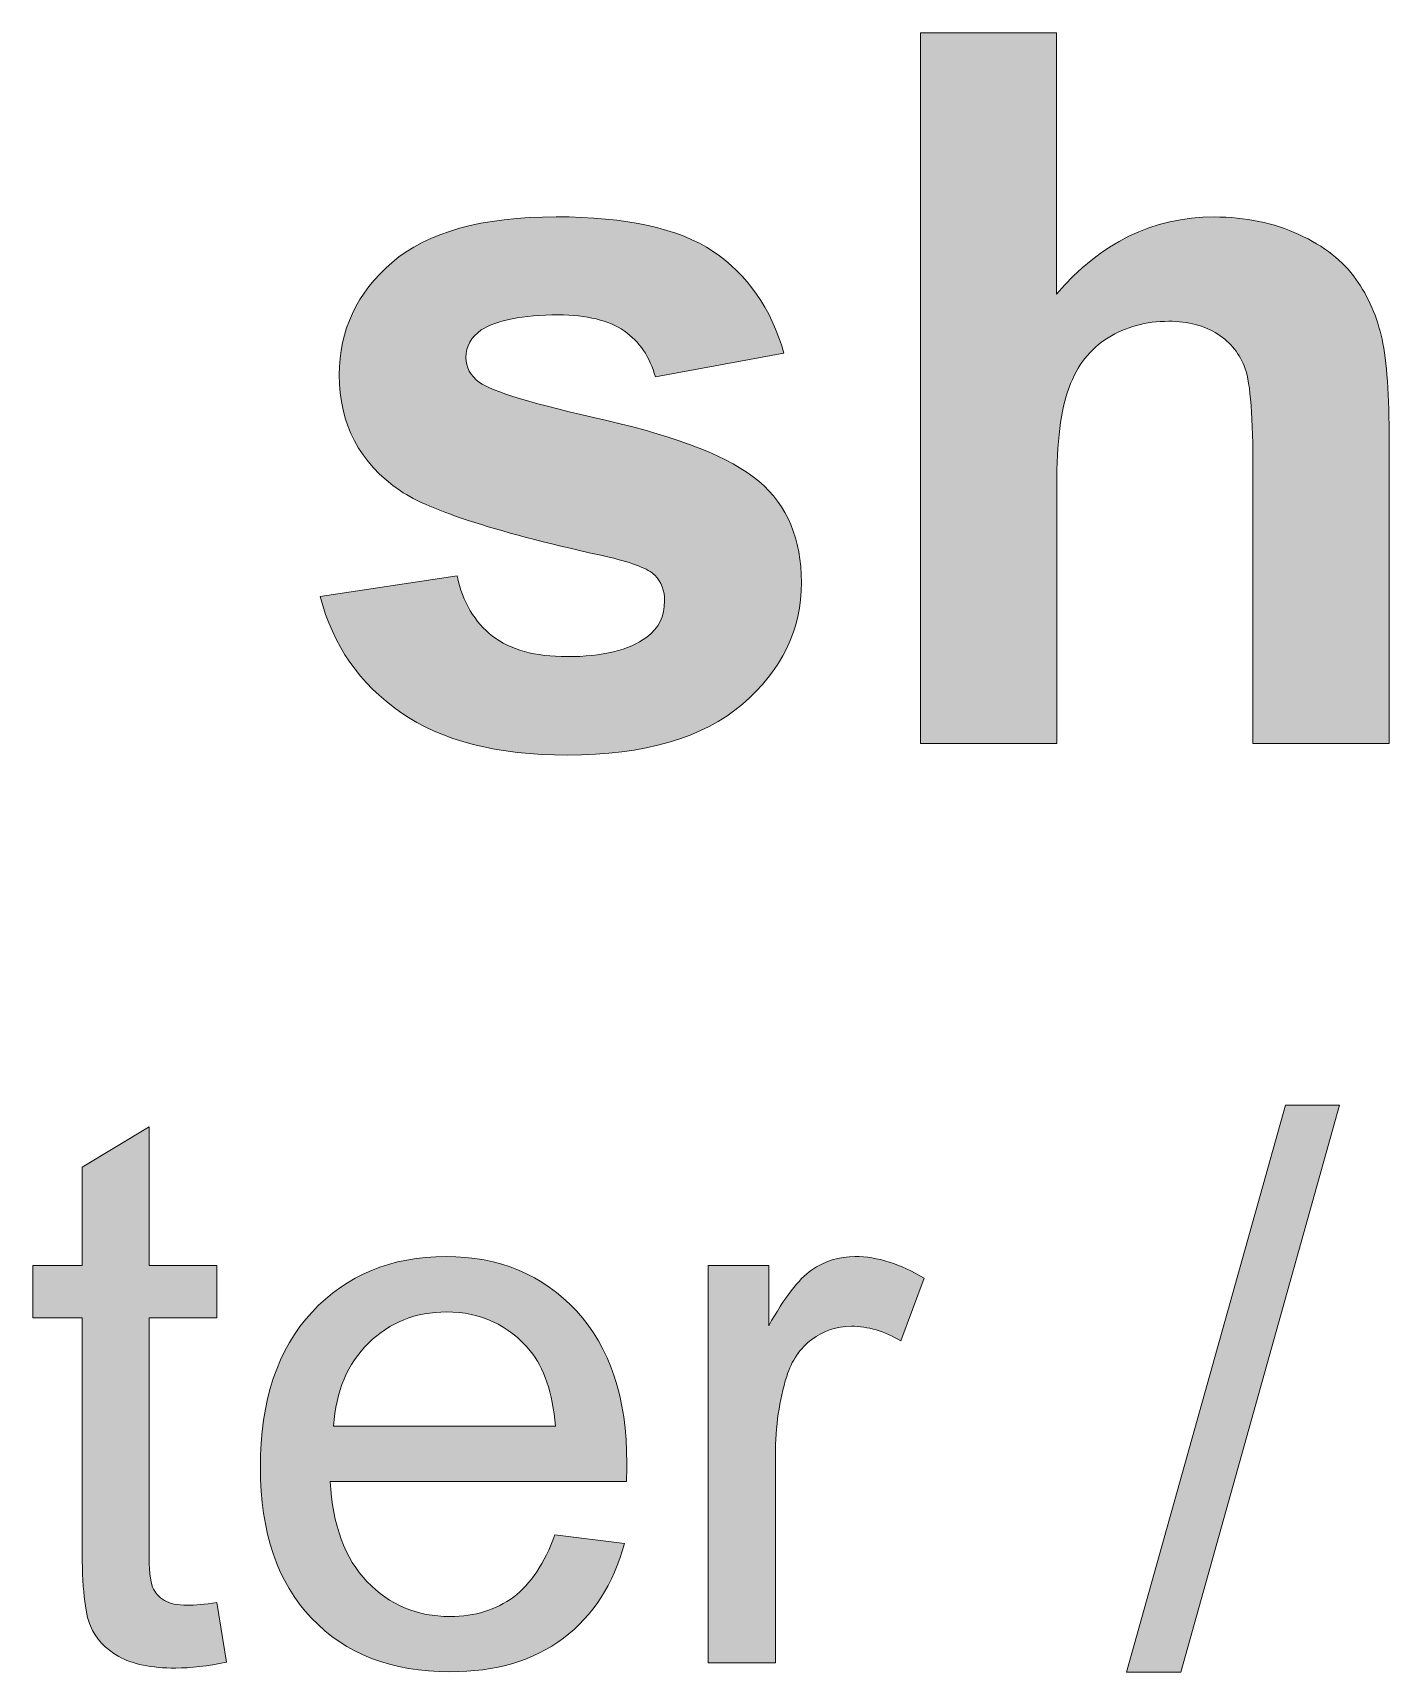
# Model space of a CAD drawing. Header units: inches. Extents: x 1117 to 1992, y -2324 to -585.
# Drawn here: x 1620.11 to 1632.5, y -1680.95 to -1665.97 of the extents above; entities that cross this region are included whole.
import ezdxf

# ---------------------------------------------------------------- set-up
doc = ezdxf.new("R2010")
doc.units = ezdxf.units.IN
doc.header["$MEASUREMENT"] = 0
doc.layers.add('Layer 1', color=7, linetype='Continuous')

# ---------------------------------------------------------------- blocks, each defined once
blk = doc.blocks.new('block 244')
at = {"layer": 'Layer 1', "true_color": 0x010101}
h = blk.add_hatch(color=18, dxfattribs=at)
h.dxf.hatch_style = 2
edge = h.paths.add_edge_path()
edge.add_spline(control_points=[(1629.462, -1665.967), (1629.462, -1665.967), (1629.462, -1668.355), (1629.462, -1668.355), (1629.863, -1667.885), (1630.344, -1667.65), (1630.902, -1667.65), (1631.188, -1667.65), (1631.446, -1667.704), (1631.677, -1667.81), (1631.906, -1667.916), (1632.081, -1668.052), (1632.197, -1668.217), (1632.313, -1668.382), (1632.393, -1668.565), (1632.436, -1668.767), (1632.479, -1668.967), (1632.501, -1669.279), (1632.501, -1669.701), (1632.501, -1669.701), (1632.501, -1672.46), (1632.501, -1672.46), (1632.501, -1672.46), (1631.257, -1672.46), (1631.257, -1672.46), (1631.257, -1672.46), (1631.257, -1669.975), (1631.257, -1669.975), (1631.257, -1669.483), (1631.234, -1669.17), (1631.186, -1669.036), (1631.138, -1668.903), (1631.055, -1668.798), (1630.935, -1668.72), (1630.816, -1668.643), (1630.666, -1668.603), (1630.487, -1668.603), (1630.28, -1668.603), (1630.096, -1668.653), (1629.933, -1668.754), (1629.771, -1668.854), (1629.652, -1669.005), (1629.577, -1669.208), (1629.501, -1669.41), (1629.464, -1669.709), (1629.464, -1670.104), (1629.464, -1670.104), (1629.464, -1672.461), (1629.464, -1672.461), (1629.464, -1672.461), (1628.22, -1672.461), (1628.22, -1672.461), (1628.22, -1672.461), (1628.22, -1665.968), (1628.22, -1665.968), (1628.22, -1665.968), (1629.462, -1665.967), (1629.462, -1665.967), (1629.462, -1665.967), (1629.462, -1665.967), (1629.462, -1665.967)], knot_values=[0, 0, 0, 0, 1, 1, 1, 2, 2, 2, 3, 3, 3, 4, 4, 4, 5, 5, 5, 6, 6, 6, 7, 7, 7, 8, 8, 8, 9, 9, 9, 10, 10, 10, 11, 11, 11, 12, 12, 12, 13, 13, 13, 14, 14, 14, 15, 15, 15, 16, 16, 16, 17, 17, 17, 18, 18, 18, 19, 19, 19, 20, 20, 20, 20], degree=3, periodic=1)
h = blk.add_hatch(color=18, dxfattribs=at)
h.dxf.hatch_style = 2
edge = h.paths.add_edge_path()
edge.add_spline(control_points=[(1622.738, -1671.118), (1622.738, -1671.118), (1623.987, -1670.928), (1623.987, -1670.928), (1624.04, -1671.171), (1624.149, -1671.354), (1624.311, -1671.479), (1624.473, -1671.604), (1624.7, -1671.667), (1624.993, -1671.667), (1625.315, -1671.667), (1625.557, -1671.608), (1625.72, -1671.49), (1625.83, -1671.408), (1625.883, -1671.296), (1625.883, -1671.158), (1625.883, -1671.063), (1625.854, -1670.986), (1625.795, -1670.923), (1625.733, -1670.864), (1625.595, -1670.81), (1625.378, -1670.759), (1624.375, -1670.538), (1623.738, -1670.336), (1623.47, -1670.152), (1623.097, -1669.898), (1622.911, -1669.545), (1622.911, -1669.093), (1622.911, -1668.686), (1623.072, -1668.343), (1623.394, -1668.066), (1623.716, -1667.789), (1624.215, -1667.649), (1624.892, -1667.649), (1625.535, -1667.649), (1626.013, -1667.754), (1626.327, -1667.965), (1626.639, -1668.174), (1626.855, -1668.484), (1626.973, -1668.895), (1626.973, -1668.895), (1625.799, -1669.112), (1625.799, -1669.112), (1625.748, -1668.928), (1625.654, -1668.788), (1625.513, -1668.691), (1625.373, -1668.594), (1625.172, -1668.545), (1624.913, -1668.545), (1624.585, -1668.545), (1624.35, -1668.591), (1624.209, -1668.682), (1624.114, -1668.747), (1624.068, -1668.832), (1624.068, -1668.935), (1624.068, -1669.024), (1624.109, -1669.099), (1624.192, -1669.161), (1624.304, -1669.244), (1624.692, -1669.36), (1625.354, -1669.511), (1626.017, -1669.661), (1626.48, -1669.846), (1626.744, -1670.064), (1627.004, -1670.285), (1627.133, -1670.594), (1627.133, -1670.989), (1627.133, -1671.421), (1626.953, -1671.791), (1626.594, -1672.101), (1626.233, -1672.411), (1625.7, -1672.566), (1624.995, -1672.566), (1624.354, -1672.566), (1623.847, -1672.436), (1623.473, -1672.176), (1623.098, -1671.917), (1622.853, -1671.564), (1622.738, -1671.118)], knot_values=[0, 0, 0, 0, 1, 1, 1, 2, 2, 2, 3, 3, 3, 4, 4, 4, 5, 5, 5, 6, 6, 6, 7, 7, 7, 8, 8, 8, 9, 9, 9, 10, 10, 10, 11, 11, 11, 12, 12, 12, 13, 13, 13, 14, 14, 14, 15, 15, 15, 16, 16, 16, 17, 17, 17, 18, 18, 18, 19, 19, 19, 20, 20, 20, 21, 21, 21, 22, 22, 22, 23, 23, 23, 24, 24, 24, 25, 25, 25, 26, 26, 26, 26], degree=3, periodic=1)
h = blk.add_hatch(color=18, dxfattribs=at)
h.dxf.hatch_style = 2
h.paths.add_polyline_path([(1630.102, -1680.946), (1631.555, -1675.764), (1632.047, -1675.764), (1630.598, -1680.946)])
h = blk.add_hatch(color=18, dxfattribs=at)
h.dxf.hatch_style = 2
edge = h.paths.add_edge_path()
edge.add_spline(control_points=[(1621.793, -1680.31), (1621.793, -1680.31), (1621.882, -1680.853), (1621.882, -1680.853), (1621.709, -1680.89), (1621.554, -1680.908), (1621.418, -1680.908), (1621.194, -1680.908), (1621.021, -1680.873), (1620.897, -1680.802), (1620.774, -1680.732), (1620.688, -1680.639), (1620.639, -1680.523), (1620.588, -1680.408), (1620.563, -1680.166), (1620.563, -1679.797), (1620.563, -1679.797), (1620.563, -1677.708), (1620.563, -1677.708), (1620.563, -1677.708), (1620.112, -1677.708), (1620.112, -1677.708), (1620.112, -1677.708), (1620.112, -1677.231), (1620.112, -1677.231), (1620.112, -1677.231), (1620.563, -1677.231), (1620.563, -1677.231), (1620.563, -1677.231), (1620.563, -1676.332), (1620.563, -1676.332), (1620.563, -1676.332), (1621.174, -1675.963), (1621.174, -1675.963), (1621.174, -1675.963), (1621.174, -1677.231), (1621.174, -1677.231), (1621.174, -1677.231), (1621.793, -1677.231), (1621.793, -1677.231), (1621.793, -1677.231), (1621.793, -1677.708), (1621.793, -1677.708), (1621.793, -1677.708), (1621.174, -1677.708), (1621.174, -1677.708), (1621.174, -1677.708), (1621.174, -1679.832), (1621.174, -1679.832), (1621.174, -1680.007), (1621.185, -1680.119), (1621.207, -1680.17), (1621.229, -1680.22), (1621.264, -1680.26), (1621.314, -1680.29), (1621.363, -1680.319), (1621.432, -1680.334), (1621.524, -1680.334), (1621.592, -1680.334), (1621.682, -1680.326), (1621.793, -1680.31)], knot_values=[0, 0, 0, 0, 1, 1, 1, 2, 2, 2, 3, 3, 3, 4, 4, 4, 5, 5, 5, 6, 6, 6, 7, 7, 7, 8, 8, 8, 9, 9, 9, 10, 10, 10, 11, 11, 11, 12, 12, 12, 13, 13, 13, 14, 14, 14, 15, 15, 15, 16, 16, 16, 17, 17, 17, 18, 18, 18, 19, 19, 19, 20, 20, 20, 20], degree=3, periodic=1)
h = blk.add_hatch(color=18, dxfattribs=at)
h.dxf.hatch_style = 2
edge = h.paths.add_edge_path()
edge.add_spline(control_points=[(1624.88, -1679.691), (1624.88, -1679.691), (1625.516, -1679.77), (1625.516, -1679.77), (1625.416, -1680.142), (1625.23, -1680.43), (1624.96, -1680.635), (1624.687, -1680.84), (1624.342, -1680.942), (1623.921, -1680.942), (1623.39, -1680.942), (1622.968, -1680.779), (1622.658, -1680.452), (1622.346, -1680.124), (1622.191, -1679.666), (1622.191, -1679.076), (1622.191, -1678.466), (1622.348, -1677.992), (1622.663, -1677.655), (1622.978, -1677.317), (1623.386, -1677.148), (1623.887, -1677.148), (1624.373, -1677.148), (1624.769, -1677.314), (1625.077, -1677.644), (1625.384, -1677.975), (1625.538, -1678.439), (1625.538, -1679.038), (1625.538, -1679.075), (1625.537, -1679.13), (1625.535, -1679.203), (1625.535, -1679.203), (1622.828, -1679.203), (1622.828, -1679.203), (1622.85, -1679.601), (1622.963, -1679.906), (1623.166, -1680.119), (1623.368, -1680.331), (1623.622, -1680.437), (1623.924, -1680.437), (1624.151, -1680.437), (1624.343, -1680.377), (1624.503, -1680.259), (1624.66, -1680.14), (1624.787, -1679.951), (1624.88, -1679.691)], knot_values=[0, 0, 0, 0, 1, 1, 1, 2, 2, 2, 3, 3, 3, 4, 4, 4, 5, 5, 5, 6, 6, 6, 7, 7, 7, 8, 8, 8, 9, 9, 9, 10, 10, 10, 11, 11, 11, 12, 12, 12, 13, 13, 13, 14, 14, 14, 15, 15, 15, 15], degree=3, periodic=1)
edge = h.paths.add_edge_path()
edge.add_spline(control_points=[(1622.86, -1678.697), (1622.86, -1678.697), (1624.887, -1678.697), (1624.887, -1678.697), (1624.86, -1678.391), (1624.782, -1678.162), (1624.655, -1678.01), (1624.459, -1677.773), (1624.204, -1677.654), (1623.892, -1677.654), (1623.61, -1677.654), (1623.372, -1677.749), (1623.18, -1677.938), (1622.986, -1678.127), (1622.88, -1678.38), (1622.86, -1678.697)], knot_values=[0, 0, 0, 0, 1, 1, 1, 2, 2, 2, 3, 3, 3, 4, 4, 4, 5, 5, 5, 5], degree=3, periodic=1)
h = blk.add_hatch(color=18, dxfattribs=at)
h.dxf.hatch_style = 2
edge = h.paths.add_edge_path()
edge.add_spline(control_points=[(1626.281, -1680.86), (1626.281, -1680.86), (1626.281, -1677.23), (1626.281, -1677.23), (1626.281, -1677.23), (1626.834, -1677.23), (1626.834, -1677.23), (1626.834, -1677.23), (1626.834, -1677.781), (1626.834, -1677.781), (1626.976, -1677.524), (1627.107, -1677.354), (1627.226, -1677.272), (1627.345, -1677.19), (1627.477, -1677.148), (1627.621, -1677.148), (1627.828, -1677.148), (1628.039, -1677.215), (1628.253, -1677.347), (1628.253, -1677.347), (1628.04, -1677.918), (1628.04, -1677.918), (1627.89, -1677.829), (1627.739, -1677.785), (1627.59, -1677.785), (1627.454, -1677.785), (1627.333, -1677.825), (1627.227, -1677.906), (1627.12, -1677.986), (1627.043, -1678.099), (1626.998, -1678.243), (1626.93, -1678.462), (1626.895, -1678.701), (1626.895, -1678.961), (1626.895, -1678.961), (1626.895, -1680.861), (1626.895, -1680.861), (1626.895, -1680.861), (1626.281, -1680.86), (1626.281, -1680.86), (1626.281, -1680.86), (1626.281, -1680.86), (1626.281, -1680.86)], knot_values=[0, 0, 0, 0, 1, 1, 1, 2, 2, 2, 3, 3, 3, 4, 4, 4, 5, 5, 5, 6, 6, 6, 7, 7, 7, 8, 8, 8, 9, 9, 9, 10, 10, 10, 11, 11, 11, 12, 12, 12, 13, 13, 13, 14, 14, 14, 14], degree=3, periodic=1)
at = {"layer": 'Layer 1', "lineweight": 0}
blk.add_lwpolyline([(1630.102, -1680.946), (1631.555, -1675.764), (1632.047, -1675.764), (1630.598, -1680.946), (1630.102, -1680.946)], dxfattribs=at)
for points, knots in [([(1629.462, -1665.967), (1629.462, -1665.967), (1629.462, -1668.355), (1629.462, -1668.355), (1629.863, -1667.885), (1630.344, -1667.65), (1630.902, -1667.65), (1631.188, -1667.65), (1631.446, -1667.704), (1631.677, -1667.81), (1631.906, -1667.916), (1632.081, -1668.052), (1632.197, -1668.217), (1632.313, -1668.382), (1632.393, -1668.565), (1632.436, -1668.767), (1632.479, -1668.967), (1632.501, -1669.279), (1632.501, -1669.701), (1632.501, -1669.701), (1632.501, -1672.46), (1632.501, -1672.46), (1632.501, -1672.46), (1631.257, -1672.46), (1631.257, -1672.46), (1631.257, -1672.46), (1631.257, -1669.975), (1631.257, -1669.975), (1631.257, -1669.483), (1631.234, -1669.17), (1631.186, -1669.036), (1631.138, -1668.903), (1631.055, -1668.798), (1630.935, -1668.72), (1630.816, -1668.643), (1630.666, -1668.603), (1630.487, -1668.603), (1630.28, -1668.603), (1630.096, -1668.653), (1629.933, -1668.754), (1629.771, -1668.854), (1629.652, -1669.005), (1629.577, -1669.208), (1629.501, -1669.41), (1629.464, -1669.709), (1629.464, -1670.104), (1629.464, -1670.104), (1629.464, -1672.461), (1629.464, -1672.461), (1629.464, -1672.461), (1628.22, -1672.461), (1628.22, -1672.461), (1628.22, -1672.461), (1628.22, -1665.968), (1628.22, -1665.968), (1628.22, -1665.968), (1629.462, -1665.967), (1629.462, -1665.967), (1629.462, -1665.967), (1629.462, -1665.967), (1629.462, -1665.967)], [0, 0, 0, 0, 1, 1, 1, 2, 2, 2, 3, 3, 3, 4, 4, 4, 5, 5, 5, 6, 6, 6, 7, 7, 7, 8, 8, 8, 9, 9, 9, 10, 10, 10, 11, 11, 11, 12, 12, 12, 13, 13, 13, 14, 14, 14, 15, 15, 15, 16, 16, 16, 17, 17, 17, 18, 18, 18, 19, 19, 19, 20, 20, 20, 20]), ([(1622.738, -1671.118), (1622.738, -1671.118), (1623.987, -1670.928), (1623.987, -1670.928), (1624.04, -1671.171), (1624.149, -1671.354), (1624.311, -1671.479), (1624.473, -1671.604), (1624.7, -1671.667), (1624.993, -1671.667), (1625.315, -1671.667), (1625.557, -1671.608), (1625.72, -1671.49), (1625.83, -1671.408), (1625.883, -1671.296), (1625.883, -1671.158), (1625.883, -1671.063), (1625.854, -1670.986), (1625.795, -1670.923), (1625.733, -1670.864), (1625.595, -1670.81), (1625.378, -1670.759), (1624.375, -1670.538), (1623.738, -1670.336), (1623.47, -1670.152), (1623.097, -1669.898), (1622.911, -1669.545), (1622.911, -1669.093), (1622.911, -1668.686), (1623.072, -1668.343), (1623.394, -1668.066), (1623.716, -1667.789), (1624.215, -1667.649), (1624.892, -1667.649), (1625.535, -1667.649), (1626.013, -1667.754), (1626.327, -1667.965), (1626.639, -1668.174), (1626.855, -1668.484), (1626.973, -1668.895), (1626.973, -1668.895), (1625.799, -1669.112), (1625.799, -1669.112), (1625.748, -1668.928), (1625.654, -1668.788), (1625.513, -1668.691), (1625.373, -1668.594), (1625.172, -1668.545), (1624.913, -1668.545), (1624.585, -1668.545), (1624.35, -1668.591), (1624.209, -1668.682), (1624.114, -1668.747), (1624.068, -1668.832), (1624.068, -1668.935), (1624.068, -1669.024), (1624.109, -1669.099), (1624.192, -1669.161), (1624.304, -1669.244), (1624.692, -1669.36), (1625.354, -1669.511), (1626.017, -1669.661), (1626.48, -1669.846), (1626.744, -1670.064), (1627.004, -1670.285), (1627.133, -1670.594), (1627.133, -1670.989), (1627.133, -1671.421), (1626.953, -1671.791), (1626.594, -1672.101), (1626.233, -1672.411), (1625.7, -1672.566), (1624.995, -1672.566), (1624.354, -1672.566), (1623.847, -1672.436), (1623.473, -1672.176), (1623.098, -1671.917), (1622.853, -1671.564), (1622.738, -1671.118)], [0, 0, 0, 0, 1, 1, 1, 2, 2, 2, 3, 3, 3, 4, 4, 4, 5, 5, 5, 6, 6, 6, 7, 7, 7, 8, 8, 8, 9, 9, 9, 10, 10, 10, 11, 11, 11, 12, 12, 12, 13, 13, 13, 14, 14, 14, 15, 15, 15, 16, 16, 16, 17, 17, 17, 18, 18, 18, 19, 19, 19, 20, 20, 20, 21, 21, 21, 22, 22, 22, 23, 23, 23, 24, 24, 24, 25, 25, 25, 26, 26, 26, 26]), ([(1621.793, -1680.31), (1621.793, -1680.31), (1621.882, -1680.853), (1621.882, -1680.853), (1621.709, -1680.89), (1621.554, -1680.908), (1621.418, -1680.908), (1621.194, -1680.908), (1621.021, -1680.873), (1620.897, -1680.802), (1620.774, -1680.732), (1620.688, -1680.639), (1620.639, -1680.523), (1620.588, -1680.408), (1620.563, -1680.166), (1620.563, -1679.797), (1620.563, -1679.797), (1620.563, -1677.708), (1620.563, -1677.708), (1620.563, -1677.708), (1620.112, -1677.708), (1620.112, -1677.708), (1620.112, -1677.708), (1620.112, -1677.231), (1620.112, -1677.231), (1620.112, -1677.231), (1620.563, -1677.231), (1620.563, -1677.231), (1620.563, -1677.231), (1620.563, -1676.332), (1620.563, -1676.332), (1620.563, -1676.332), (1621.174, -1675.963), (1621.174, -1675.963), (1621.174, -1675.963), (1621.174, -1677.231), (1621.174, -1677.231), (1621.174, -1677.231), (1621.793, -1677.231), (1621.793, -1677.231), (1621.793, -1677.231), (1621.793, -1677.708), (1621.793, -1677.708), (1621.793, -1677.708), (1621.174, -1677.708), (1621.174, -1677.708), (1621.174, -1677.708), (1621.174, -1679.832), (1621.174, -1679.832), (1621.174, -1680.007), (1621.185, -1680.119), (1621.207, -1680.17), (1621.229, -1680.22), (1621.264, -1680.26), (1621.314, -1680.29), (1621.363, -1680.319), (1621.432, -1680.334), (1621.524, -1680.334), (1621.592, -1680.334), (1621.682, -1680.326), (1621.793, -1680.31)], [0, 0, 0, 0, 1, 1, 1, 2, 2, 2, 3, 3, 3, 4, 4, 4, 5, 5, 5, 6, 6, 6, 7, 7, 7, 8, 8, 8, 9, 9, 9, 10, 10, 10, 11, 11, 11, 12, 12, 12, 13, 13, 13, 14, 14, 14, 15, 15, 15, 16, 16, 16, 17, 17, 17, 18, 18, 18, 19, 19, 19, 20, 20, 20, 20]), ([(1624.88, -1679.691), (1624.88, -1679.691), (1625.516, -1679.77), (1625.516, -1679.77), (1625.416, -1680.142), (1625.23, -1680.43), (1624.96, -1680.635), (1624.687, -1680.84), (1624.342, -1680.942), (1623.921, -1680.942), (1623.39, -1680.942), (1622.968, -1680.779), (1622.658, -1680.452), (1622.346, -1680.124), (1622.191, -1679.666), (1622.191, -1679.076), (1622.191, -1678.466), (1622.348, -1677.992), (1622.663, -1677.655), (1622.978, -1677.317), (1623.386, -1677.148), (1623.887, -1677.148), (1624.373, -1677.148), (1624.769, -1677.314), (1625.077, -1677.644), (1625.384, -1677.975), (1625.538, -1678.439), (1625.538, -1679.038), (1625.538, -1679.075), (1625.537, -1679.13), (1625.535, -1679.203), (1625.535, -1679.203), (1622.828, -1679.203), (1622.828, -1679.203), (1622.85, -1679.601), (1622.963, -1679.906), (1623.166, -1680.119), (1623.368, -1680.331), (1623.622, -1680.437), (1623.924, -1680.437), (1624.151, -1680.437), (1624.343, -1680.377), (1624.503, -1680.259), (1624.66, -1680.14), (1624.787, -1679.951), (1624.88, -1679.691)], [0, 0, 0, 0, 1, 1, 1, 2, 2, 2, 3, 3, 3, 4, 4, 4, 5, 5, 5, 6, 6, 6, 7, 7, 7, 8, 8, 8, 9, 9, 9, 10, 10, 10, 11, 11, 11, 12, 12, 12, 13, 13, 13, 14, 14, 14, 15, 15, 15, 15]), ([(1626.281, -1680.86), (1626.281, -1680.86), (1626.281, -1677.23), (1626.281, -1677.23), (1626.281, -1677.23), (1626.834, -1677.23), (1626.834, -1677.23), (1626.834, -1677.23), (1626.834, -1677.781), (1626.834, -1677.781), (1626.976, -1677.524), (1627.107, -1677.354), (1627.226, -1677.272), (1627.345, -1677.19), (1627.477, -1677.148), (1627.621, -1677.148), (1627.828, -1677.148), (1628.039, -1677.215), (1628.253, -1677.347), (1628.253, -1677.347), (1628.04, -1677.918), (1628.04, -1677.918), (1627.89, -1677.829), (1627.739, -1677.785), (1627.59, -1677.785), (1627.454, -1677.785), (1627.333, -1677.825), (1627.227, -1677.906), (1627.12, -1677.986), (1627.043, -1678.099), (1626.998, -1678.243), (1626.93, -1678.462), (1626.895, -1678.701), (1626.895, -1678.961), (1626.895, -1678.961), (1626.895, -1680.861), (1626.895, -1680.861), (1626.895, -1680.861), (1626.281, -1680.86), (1626.281, -1680.86), (1626.281, -1680.86), (1626.281, -1680.86), (1626.281, -1680.86)], [0, 0, 0, 0, 1, 1, 1, 2, 2, 2, 3, 3, 3, 4, 4, 4, 5, 5, 5, 6, 6, 6, 7, 7, 7, 8, 8, 8, 9, 9, 9, 10, 10, 10, 11, 11, 11, 12, 12, 12, 13, 13, 13, 14, 14, 14, 14]), ([(1622.86, -1678.697), (1622.86, -1678.697), (1624.887, -1678.697), (1624.887, -1678.697), (1624.86, -1678.391), (1624.782, -1678.162), (1624.655, -1678.01), (1624.459, -1677.773), (1624.204, -1677.654), (1623.892, -1677.654), (1623.61, -1677.654), (1623.372, -1677.749), (1623.18, -1677.938), (1622.986, -1678.127), (1622.88, -1678.38), (1622.86, -1678.697)], [0, 0, 0, 0, 1, 1, 1, 2, 2, 2, 3, 3, 3, 4, 4, 4, 5, 5, 5, 5])]:
    blk.add_open_spline(points, degree=3, knots=knots, dxfattribs=at)
blk = doc.blocks.new('block 242')
at = {"layer": 'Layer 1'}
blk.add_blockref('block 244', (0, 0), dxfattribs=at)

msp = doc.modelspace()

# ---------------------------------------------------------------- block references
at = {"layer": 'Layer 1'}
msp.add_blockref('block 242', (0, 0), dxfattribs=at)

doc.saveas('drawing.dxf')
